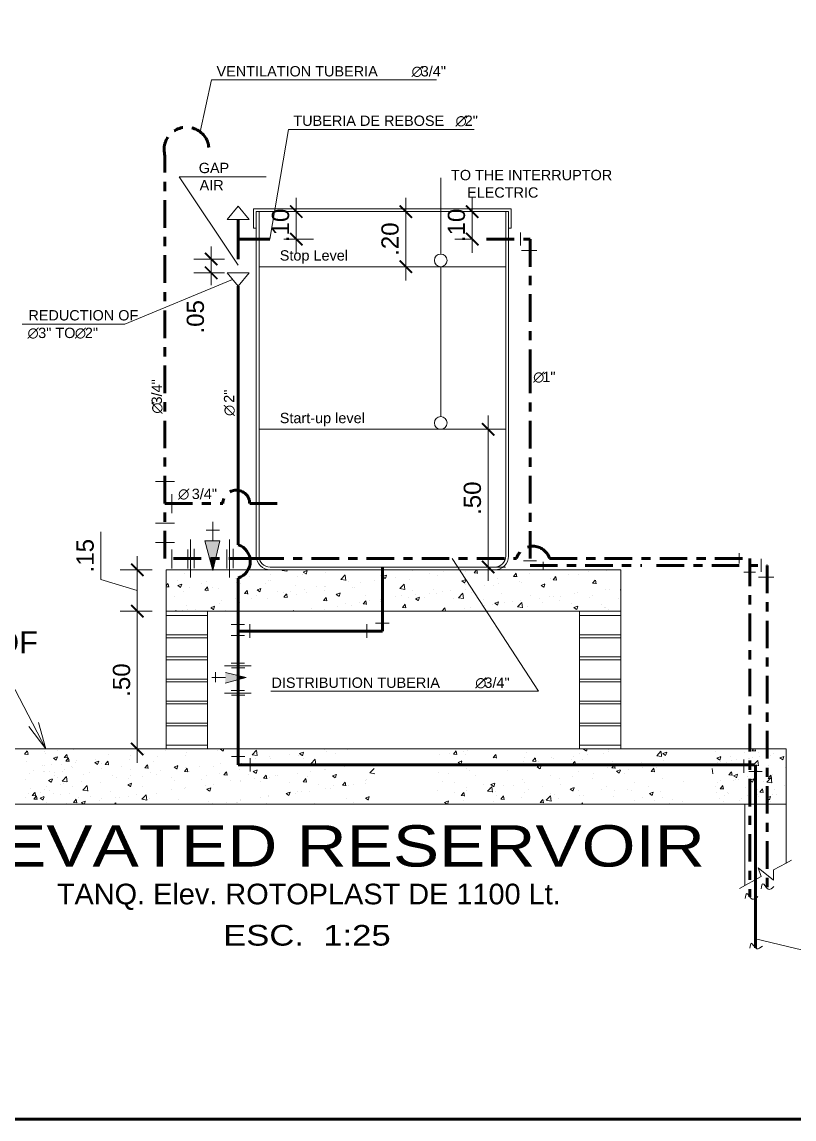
# Model space of a CAD drawing. Header units: millimetres. Extents: x 565 to 912, y 163 to 192.
# Drawn here: x 810.86 to 819.26, y 163.22 to 175.16 of the extents above; entities that cross this region are included whole.
import ezdxf

# ---------------------------------------------------------------- set-up
doc = ezdxf.new("R2010")
doc.units = ezdxf.units.MM
doc.header["$LTSCALE"] = 0.0125
doc.linetypes.add('ACAD_ISO04W100', pattern=[30.5, 24, -3, 0.5, -3])
for name, color, linetype, lineweight in [('CORTE', 5, 'ACAD_ISO04W100', 70), ('cotas_v', 130, 'Continuous', 20), ('DESAGUE', 172, 'Continuous', 70), ('MARKO', 186, 'Continuous', 80), ('proy', 254, 'Continuous', 0), ('TEXTO', 6, 'Continuous', 15)]:
    doc.layers.add(name, color=color, linetype=linetype, lineweight=lineweight)
doc.styles.add('ARIAL', font='arial.ttf')
doc.styles.add('NOMBRE-2', font='arial.ttf')

# ---------------------------------------------------------------- blocks, each defined once
blk = doc.blocks.new('_ARCHTICK')
at = {"color": 0, "linetype": 'ByBlock', "const_width": 0.15}
blk.add_lwpolyline([(-0.5, -0.5), (0.5, 0.5)], dxfattribs=at)

msp = doc.modelspace()

# ---------------------------------------------------------------- hatches: boundary and pattern name
at = {"layer": 'proy'}
h = msp.add_hatch(color=256, dxfattribs=at)
h.paths.add_polyline_path([(812.84713, 169.51384), (812.89933, 169.32111), (812.96543, 169.32111), (813.00998, 169.51162)])
h.paths.add_polyline_path([(812.89933, 169.32111), (812.91909, 169.24815), (812.94874, 169.24976), (812.96543, 169.32111)])
h = msp.add_hatch(color=256, dxfattribs=at)
h.paths.add_polyline_path([(812.96543, 169.32111), (812.89933, 169.32111), (812.91909, 169.24815), (812.94874, 169.24976)])
h.paths.add_polyline_path([(812.9348, 169.19014), (812.94874, 169.24976), (812.91909, 169.24815)])
h = msp.add_hatch(color=256, dxfattribs=at)
h.paths.add_polyline_path([(813.06996, 167.96409), (813.20487, 168.00062), (813.20487, 168.0469), (813.07152, 168.07809)])
h.paths.add_polyline_path([(813.20487, 168.00062), (813.25595, 168.01446), (813.25482, 168.03522), (813.20487, 168.0469)])
h = msp.add_hatch(color=256, dxfattribs=at)
h.paths.add_polyline_path([(813.20487, 168.0469), (813.20487, 168.00062), (813.25595, 168.01446), (813.25482, 168.03522)])
h.paths.add_polyline_path([(813.29655, 168.02545), (813.25482, 168.03522), (813.25595, 168.01446)])

# ---------------------------------------------------------------- linework, layer by layer
at = {"layer": 'CORTE'}
for p, q in [((812.41348, 169.92111), (812.41348, 173.70402)), ((815.91417, 172.79714), (816.38717, 172.79714)), ((816.38717, 172.79714), (816.38717, 171.41943)), ((816.38717, 171.41943), (816.38717, 169.24368)), ((812.41348, 169.32111), (812.41348, 169.92111)), ((812.41348, 169.92111), (813.04287, 169.92111)), ((813.33599, 169.92111), (813.67226, 169.92111)), ((813.40756, 169.32111), (812.41348, 169.32111)), ((813.40756, 169.32111), (816.23888, 169.32111)), ((816.38717, 169.24368), (817.60461, 169.24368)), ((816.59796, 169.32111), (818.77717, 169.32111)), ((817.76407, 169.24368), (818.96728, 169.24368)), ((818.77717, 169.32111), (818.77717, 165.63846)), ((818.96728, 169.24368), (818.96728, 165.72908))]:
    msp.add_line(p, q, dxfattribs=at)
for centre, radius, start, end in [((812.64811, 173.77138), 0.24411, 5.699136, 196.016134), ((813.18943, 169.91761), 0.1466, 1.36932, 178.63068), ((816.41842, 169.26638), 0.18769, 16.953972, 163.046028)]:
    msp.add_arc(centre, radius, start, end, dxfattribs=at)
at = {"layer": 'cotas_v', "color": 1, "lineweight": 0}
for p, q in [((813.8423, 172.64714), (813.8423, 173.24714)), ((815.03452, 173.24714), (815.03452, 172.34714)), ((815.75684, 172.64714), (815.75684, 173.24714)), ((813.70517, 173.09714), (814.0298, 173.09714)), ((814.88452, 173.09714), (814.84702, 173.09714)), ((815.76417, 173.09714), (815.56934, 173.09714)), ((812.91582, 172.58067), (812.91582, 172.71567)), ((813.70517, 172.79714), (814.0298, 172.79714)), ((815.76417, 172.79714), (815.56934, 172.79714)), ((813.05972, 172.58067), (812.72832, 172.58067)), ((812.91582, 172.58067), (812.91582, 172.43067)), ((814.88452, 172.49714), (814.84702, 172.49714)), ((813.05972, 172.43067), (812.72832, 172.43067)), ((812.91582, 172.43067), (812.91582, 172.29567)), ((815.93059, 170.87714), (815.93059, 169.07714)), ((815.77102, 170.72714), (816.11809, 170.72714)), ((811.71607, 169.09086), (811.71607, 169.6124)), ((812.11181, 169.34714), (812.11181, 168.59714)), ((812.27494, 169.19714), (811.92431, 169.19714)), ((815.77102, 169.22714), (816.11809, 169.22714)), ((812.11181, 168.97214), (811.71607, 169.09086)), ((812.11181, 168.89714), (812.11181, 167.09714)), ((812.27494, 168.74714), (811.92431, 168.74714)), ((812.27494, 168.74714), (811.92431, 168.74714)), ((811.96181, 167.24714), (811.92431, 167.24714))]:
    msp.add_line(p, q, dxfattribs=at)
at = {"layer": 'cotas_v'}
for p, q in [((813.20972, 173.15696), (813.0898, 173.01014)), ((813.20972, 173.15696), (813.32963, 173.01014)), ((813.0898, 173.01014), (813.32963, 173.01014)), ((813.32963, 172.43067), (813.0898, 172.43067)), ((813.20972, 172.28385), (813.0898, 172.43067)), ((813.20972, 172.28385), (813.32963, 172.43067))]:
    msp.add_line(p, q, dxfattribs=at)
at = {"layer": 'DESAGUE'}
for p, q in [((813.20972, 172.58067), (813.20972, 173.01014)), ((813.55517, 172.79714), (813.20972, 172.79714)), ((813.20972, 172.28385), (813.20972, 169.47067)), ((814.78005, 169.22714), (814.78005, 168.53148)), ((813.20972, 169.10769), (813.20972, 167.24714)), ((814.78005, 168.53148), (813.20972, 168.53148)), ((813.20972, 167.24714), (813.20972, 167.07316)), ((813.20972, 167.07316), (818.82635, 167.07316)), ((818.84174, 167.07316), (818.84174, 165.08141))]:
    msp.add_line(p, q, dxfattribs=at)
msp.add_arc((813.15044, 169.28918), 0.19093, 288.088646, 71.911354, dxfattribs=at)
at = {"layer": 'MARKO'}
msp.add_lwpolyline([(776.97475, 191.71852), (776.97475, 163.21852), (840.56801, 163.21852), (840.56801, 191.71852)], close=True, dxfattribs=at)
at = {"layer": 'proy'}
for p, q in [((812.79761, 173.96436), (812.92122, 174.53103)), ((812.92122, 174.53103), (815.36879, 174.53103)), ((813.75755, 173.99257), (813.55517, 172.79714)), ((813.75755, 173.99257), (815.7775, 173.99257)), ((812.56865, 173.47629), (813.20972, 172.51341)), ((812.73371, 173.47629), (812.56865, 173.47629)), ((812.73371, 173.47629), (813.51589, 173.47629)), ((815.41513, 172.6355), (815.41513, 173.46386)), ((813.37756, 173.12714), (816.15255, 173.12714)), ((813.37756, 173.09714), (813.37756, 173.12714)), ((813.37756, 172.91797), (813.37756, 173.09714)), ((813.40756, 173.09714), (813.40756, 169.34714)), ((816.15255, 173.09714), (813.40756, 173.09714)), ((813.43756, 173.09714), (813.43756, 169.34714)), ((816.12255, 169.34714), (816.12255, 173.09714)), ((816.15255, 173.12714), (816.18255, 173.12714)), ((816.15255, 169.34714), (816.15255, 173.09714)), ((816.18255, 173.12714), (816.18255, 172.91797)), ((813.40756, 172.91797), (813.37756, 172.91797)), ((816.18255, 172.91797), (816.15255, 172.91797)), ((816.18255, 172.91797), (816.18255, 172.91797)), ((816.18255, 172.91797), (816.18255, 172.91797)), ((816.28356, 172.87001), (816.28356, 172.7283)), ((816.29369, 172.67262), (816.46091, 172.67262)), ((813.43756, 172.49714), (816.12255, 172.49714)), ((815.41513, 170.8655), (815.41513, 172.49714)), ((813.14976, 172.35726), (811.97593, 171.87249)), ((810.86053, 171.87249), (811.97593, 171.87249)), ((813.43756, 170.72714), (816.12255, 170.72714)), ((812.9348, 169.51265), (812.9348, 169.72158)), ((812.84713, 169.51384), (812.9348, 169.19014)), ((813.00998, 169.51162), (812.84713, 169.51384)), ((812.9348, 169.19014), (813.00998, 169.51162)), ((818.66293, 169.37761), (818.66293, 169.26774)), ((816.47982, 167.87504), (815.53717, 169.32111)), ((816.45803, 169.29376), (816.31632, 169.29376)), ((816.52798, 169.28625), (816.52798, 169.19714)), ((818.90202, 169.31656), (818.90202, 169.17485)), ((812.42494, 169.19714), (817.37494, 169.19714)), ((812.42494, 167.24714), (812.42494, 169.19714)), ((812.62356, 169.15692), (812.62356, 169.15692)), ((813.33476, 169.11942), (813.33476, 169.11942)), ((813.55756, 169.22714), (816.00255, 169.22714)), ((813.55756, 169.19714), (816.00255, 169.19714)), ((813.562, 169.14934), (813.562, 169.14934)), ((813.68797, 169.1919), (813.69299, 169.19714)), ((813.68797, 169.1919), (813.74133, 169.18362)), ((813.74195, 169.18186), (813.74018, 169.19714)), ((813.85065, 169.12781), (813.85065, 169.12781)), ((813.91367, 169.14261), (813.91367, 169.14261)), ((813.91906, 169.17225), (813.96107, 169.18837)), ((813.91906, 169.17225), (813.94891, 169.15212)), ((813.94954, 169.1501), (813.9617, 169.18636)), ((814.15871, 169.17006), (814.15871, 169.17006)), ((814.32831, 169.09259), (814.37504, 169.14129)), ((814.3823, 169.08254), (814.37567, 169.13953)), ((814.75727, 169.131), (814.75727, 169.131)), ((814.78134, 169.12419), (814.82335, 169.14032)), ((814.78134, 169.12419), (814.81118, 169.10406)), ((814.81182, 169.10205), (814.82398, 169.13831)), ((815.10718, 169.19106), (815.10718, 169.19106)), ((815.29583, 169.16174), (815.29583, 169.16174)), ((815.37724, 169.13437), (815.37724, 169.13437)), ((815.38298, 169.1966), (815.38288, 169.19714)), ((815.44603, 169.18151), (815.44603, 169.18151)), ((815.68887, 169.17936), (815.68887, 169.17936)), ((815.77684, 169.16411), (815.80455, 169.19714)), ((815.77684, 169.16411), (815.8127, 169.16097)), ((815.81334, 169.15895), (815.8064, 169.19656)), ((816.2072, 169.12646), (816.23612, 169.16093)), ((816.2072, 169.12646), (816.24306, 169.12332)), ((816.24369, 169.1213), (816.23675, 169.15891)), ((816.38606, 169.16128), (816.38606, 169.16128)), ((816.63755, 169.08881), (816.66648, 169.12328)), ((816.65074, 169.12425), (816.65074, 169.12425)), ((816.67405, 169.08365), (816.66711, 169.12126)), ((816.80094, 169.14402), (816.80094, 169.14402)), ((816.9124, 169.14751), (816.9124, 169.14751)), ((817.02818, 169.17394), (817.02818, 169.17394)), ((817.21546, 169.18592), (817.21546, 169.18592)), ((817.37494, 167.24714), (817.37494, 169.19714)), ((818.71446, 169.17136), (818.83987, 169.17136)), ((818.8738, 169.11917), (819.04101, 169.11917)), ((812.42494, 169.02318), (812.44617, 169.04848)), ((812.42494, 169.01333), (812.4531, 169.01087)), ((812.42818, 169.00007), (812.42818, 169.00007)), ((812.45374, 169.00885), (812.4468, 169.04646)), ((812.54951, 169.08508), (812.54951, 169.08508)), ((812.55265, 169.02678), (812.59466, 169.04291)), ((812.55265, 169.02678), (812.5825, 169.00665)), ((812.57838, 169.01985), (812.57838, 169.01985)), ((812.58313, 169.00464), (812.59529, 169.04089)), ((812.67602, 169.00449), (812.67602, 169.00449)), ((812.80562, 169.04976), (812.80562, 169.04976)), ((812.8476, 168.97635), (812.87652, 169.01083)), ((812.86981, 169.07155), (812.86981, 169.07155)), ((812.88409, 168.9712), (812.87716, 169.0088)), ((812.92789, 169.00217), (812.92789, 169.00217)), ((813.18455, 169.09965), (813.18455, 169.09965)), ((813.1901, 169.05802), (813.1901, 169.05802)), ((813.21385, 169.02249), (813.21385, 169.02249)), ((813.23596, 169.04441), (813.23596, 169.04441)), ((813.51039, 169.04449), (813.51039, 169.04449)), ((813.53902, 169.08282), (813.53902, 169.08282)), ((813.56376, 169.08255), (813.56376, 169.08255)), ((813.83069, 169.03095), (813.83069, 169.03095)), ((814.05744, 169.01087), (814.05744, 169.01087)), ((814.15098, 169.01742), (814.15098, 169.01742)), ((814.16053, 169.01227), (814.16053, 169.01227)), ((814.32831, 169.09259), (814.38167, 169.08431)), ((814.40735, 169.07094), (814.40735, 169.07094)), ((814.45448, 169.00873), (814.45448, 169.00873)), ((814.47127, 169.00389), (814.47127, 169.00389)), ((814.53946, 169.06216), (814.53946, 169.06216)), ((814.68966, 169.08193), (814.68966, 169.08193)), ((814.76611, 169.05372), (814.76611, 169.05372)), ((814.9169, 169.11185), (814.9169, 169.11185)), ((814.96865, 168.99328), (815.01539, 169.04198)), ((815.02264, 168.98323), (815.01601, 169.04021)), ((815.07418, 169.09596), (815.07418, 169.09596)), ((815.64362, 169.07614), (815.66915, 169.08594)), ((815.64362, 169.07614), (815.67346, 169.05601)), ((815.66915, 169.08594), (815.68563, 169.09227)), ((815.67409, 169.054), (815.67895, 169.06848)), ((815.67895, 169.06848), (815.68626, 169.09025)), ((815.68623, 169.04115), (815.68623, 169.04115)), ((815.89436, 169.02467), (815.89436, 169.02467)), ((815.98964, 169.02187), (815.98964, 169.02187)), ((816.03615, 169.10122), (816.03615, 169.10122)), ((816.04457, 169.04444), (816.04457, 169.04444)), ((816.2718, 169.07436), (816.2718, 169.07436)), ((816.2927, 169.06028), (816.2927, 169.06028)), ((816.50589, 169.02809), (816.5479, 169.04422)), ((816.50589, 169.02809), (816.53574, 169.00796)), ((816.53637, 169.00594), (816.54854, 169.0422)), ((816.60433, 169.10527), (816.60433, 169.10527)), ((816.63755, 169.08881), (816.67342, 169.08567)), ((817.06791, 169.05116), (817.09683, 169.08563)), ((817.06791, 169.05116), (817.10377, 169.04802)), ((817.1044, 169.04599), (817.09747, 169.0836)), ((812.51403, 168.90236), (812.51403, 168.90236)), ((812.61626, 168.95718), (812.61626, 168.95718)), ((812.8476, 168.97636), (812.88346, 168.97322)), ((812.86394, 168.96243), (812.86394, 168.96243)), ((812.99631, 168.99096), (812.99631, 168.99096)), ((813.17691, 168.88278), (813.17691, 168.88278)), ((813.27795, 168.9387), (813.30688, 168.97318)), ((813.27795, 168.9387), (813.31382, 168.93557)), ((813.31445, 168.93354), (813.30751, 168.97115)), ((813.31661, 168.97742), (813.31661, 168.97742)), ((813.35762, 168.89075), (813.35762, 168.89075)), ((813.40415, 168.91269), (813.40415, 168.91269)), ((813.41493, 168.97873), (813.45694, 168.99485)), ((813.41493, 168.97873), (813.44477, 168.9586)), ((813.4454, 168.95658), (813.45757, 168.99284)), ((813.53172, 168.88309), (813.53172, 168.88309)), ((813.6369, 168.96389), (813.6369, 168.96389)), ((813.70753, 168.95081), (813.70753, 168.95081)), ((813.70831, 168.90105), (813.73723, 168.93552)), ((813.70831, 168.90105), (813.74417, 168.89792)), ((813.74481, 168.89589), (813.73787, 168.9335)), ((813.78308, 168.96258), (813.78308, 168.96258)), ((813.84336, 168.92807), (813.84336, 168.92807)), ((813.93329, 168.98236), (813.93329, 168.98236)), ((813.95719, 168.95036), (813.95719, 168.95036)), ((814.13867, 168.8634), (814.16759, 168.89787)), ((814.15142, 168.97032), (814.15142, 168.97032)), ((814.17516, 168.85824), (814.16822, 168.89585)), ((814.2772, 168.93068), (814.31922, 168.9468)), ((814.27721, 168.93068), (814.30705, 168.91054)), ((814.27749, 168.93682), (814.27749, 168.93682)), ((814.30768, 168.90853), (814.31985, 168.94479)), ((814.59778, 168.92329), (814.59778, 168.92329)), ((814.79157, 168.99035), (814.79157, 168.99035)), ((814.91807, 168.90976), (814.91807, 168.90976)), ((814.96865, 168.99328), (815.02202, 168.985)), ((814.98641, 168.92103), (814.98641, 168.92103)), ((815.06688, 168.89623), (815.06688, 168.89623)), ((815.11186, 168.97682), (815.11186, 168.97682)), ((815.13799, 168.92509), (815.13799, 168.92509)), ((815.13948, 168.88262), (815.18149, 168.89875)), ((815.13948, 168.88262), (815.16933, 168.86249)), ((815.16996, 168.86048), (815.18213, 168.89673)), ((815.23837, 168.89623), (815.23837, 168.89623)), ((815.28819, 168.94487), (815.28819, 168.94487)), ((815.33632, 168.98109), (815.33632, 168.98109)), ((815.36994, 168.93464), (815.36994, 168.93464)), ((815.43215, 168.96329), (815.43215, 168.96329)), ((815.51543, 168.97478), (815.51543, 168.97478)), ((815.55866, 168.88269), (815.55866, 168.88269)), ((815.609, 168.89397), (815.65573, 168.94267)), ((815.609, 168.89397), (815.66236, 168.88569)), ((815.66299, 168.88392), (815.65636, 168.9409)), ((815.68158, 168.97962), (815.68158, 168.97962)), ((815.75245, 168.94975), (815.75245, 168.94975)), ((816.07274, 168.93622), (816.07274, 168.93622)), ((816.39303, 168.92269), (816.39303, 168.92269)), ((816.49289, 168.8876), (816.49289, 168.8876)), ((816.59704, 168.90553), (816.59704, 168.90553)), ((816.6431, 168.90738), (816.6431, 168.90738)), ((816.71333, 168.90916), (816.71333, 168.90916)), ((816.87034, 168.93729), (816.87034, 168.93729)), ((816.9051, 168.94778), (816.9051, 168.94778)), ((817.03362, 168.89562), (817.03362, 168.89562)), ((817.06111, 168.92341), (817.06111, 168.92341)), ((817.20816, 168.98619), (817.20816, 168.98619)), ((817.24927, 168.98718), (817.24927, 168.98718)), ((817.35391, 168.88209), (817.35391, 168.88209)), ((817.36817, 168.98004), (817.37494, 168.98264)), ((817.36817, 168.98004), (817.37494, 168.97547)), ((812.43014, 168.7801), (812.43014, 168.7801)), ((812.64778, 168.81312), (812.64778, 168.81312)), ((812.65779, 168.77062), (812.65779, 168.77062)), ((812.75043, 168.76657), (812.75043, 168.76657)), ((812.91079, 168.78521), (812.9528, 168.80134)), ((812.91079, 168.78521), (812.94064, 168.76508)), ((812.9206, 168.80243), (812.9206, 168.80243)), ((812.94127, 168.76307), (812.95344, 168.79932)), ((813.00771, 168.83069), (813.00771, 168.83069)), ((813.02671, 168.863), (813.02671, 168.863)), ((813.22866, 168.84468), (813.22866, 168.84468)), ((814.00269, 168.77563), (814.00269, 168.77563)), ((814.13867, 168.8634), (814.17453, 168.86026)), ((814.14412, 168.77058), (814.14412, 168.77058)), ((814.28659, 168.8009), (814.28659, 168.8009)), ((814.38162, 168.82551), (814.38162, 168.82551)), ((814.44719, 168.80899), (814.44719, 168.80899)), ((814.53182, 168.84529), (814.53182, 168.84529)), ((814.56902, 168.82575), (814.59795, 168.86022)), ((814.56902, 168.82575), (814.60489, 168.82261)), ((814.60552, 168.82059), (814.59858, 168.8582)), ((814.6365, 168.86096), (814.6365, 168.86096)), ((814.75882, 168.85398), (814.75882, 168.85398)), ((814.75906, 168.8752), (814.75906, 168.8752)), ((814.99938, 168.7881), (815.0283, 168.82257)), ((814.99938, 168.7881), (815.03524, 168.78496)), ((815.03587, 168.78294), (815.02894, 168.82055)), ((815.42973, 168.75045), (815.45866, 168.78492)), ((815.46589, 168.74714), (815.45929, 168.78289)), ((815.67428, 168.77989), (815.67428, 168.77989)), ((815.73652, 168.78802), (815.73652, 168.78802)), ((815.87896, 168.86916), (815.87896, 168.86916)), ((815.88672, 168.8078), (815.88672, 168.8078)), ((815.98234, 168.82213), (815.98234, 168.82213)), ((816.00176, 168.83457), (816.04377, 168.8507)), ((816.00176, 168.83457), (816.03161, 168.81444)), ((816.03224, 168.81242), (816.0444, 168.84868)), ((816.11396, 168.83771), (816.11396, 168.83771)), ((816.19925, 168.85563), (816.19925, 168.85563)), ((816.24934, 168.79465), (816.29608, 168.84336)), ((816.24934, 168.79465), (816.30271, 168.78638)), ((816.28541, 168.86054), (816.28541, 168.86054)), ((816.30333, 168.78461), (816.2967, 168.84159)), ((816.36129, 168.80328), (816.36129, 168.80328)), ((816.51954, 168.84209), (816.51954, 168.84209)), ((816.7112, 168.86334), (816.7112, 168.86334)), ((816.83984, 168.82856), (816.83984, 168.82856)), ((816.86404, 168.78652), (816.90605, 168.80264)), ((816.86404, 168.78652), (816.89388, 168.76639)), ((816.89451, 168.76437), (816.90668, 168.80063)), ((817.16013, 168.81503), (817.16013, 168.81503)), ((817.20087, 168.78645), (817.20087, 168.78645)), ((817.20488, 168.79167), (817.20488, 168.79167)), ((817.24163, 168.77031), (817.24163, 168.77031)), ((812.42494, 168.74714), (817.37494, 168.74714)), ((812.42494, 168.69856), (812.87494, 168.69856)), ((812.52558, 168.74714), (812.53356, 168.75545)), ((812.53494, 168.74714), (812.53418, 168.75368)), ((812.60897, 168.75744), (812.60897, 168.75744)), ((812.87494, 167.24714), (812.87494, 168.74714)), ((813.07073, 168.75303), (813.07073, 168.75303)), ((813.79907, 168.74714), (813.81508, 168.75328)), ((813.81433, 168.74714), (813.81571, 168.75127)), ((815.42973, 168.75045), (815.4656, 168.74731)), ((815.8889, 168.74714), (815.88902, 168.74727)), ((816.89781, 168.74804), (816.89781, 168.74804)), ((816.92494, 167.24714), (816.92494, 168.74714)), ((816.92494, 167.24714), (816.92494, 168.74714)), ((817.37494, 168.69856), (816.92494, 168.69856)), ((817.09143, 168.75053), (817.09143, 168.75053)), ((812.42494, 168.48856), (812.87494, 168.48856)), ((812.42494, 168.48856), (812.87494, 168.48856)), ((812.42494, 168.45856), (812.87494, 168.45856)), ((812.42494, 168.45856), (812.87494, 168.45856)), ((817.37494, 168.48856), (816.92494, 168.48856)), ((817.37494, 168.48856), (816.92494, 168.48856)), ((817.37494, 168.45856), (816.92494, 168.45856)), ((817.37494, 168.45856), (816.92494, 168.45856)), ((810.63924, 168.17031), (811.11767, 167.24714)), ((812.42494, 168.24856), (812.87494, 168.24856)), ((812.42494, 168.24856), (812.87494, 168.24856)), ((812.42494, 168.21856), (812.87494, 168.21856)), ((812.42494, 168.21856), (812.87494, 168.21856)), ((817.37494, 168.24856), (816.92494, 168.24856)), ((817.37494, 168.24856), (816.92494, 168.24856)), ((817.37494, 168.21856), (816.92494, 168.21856)), ((817.37494, 168.21856), (816.92494, 168.21856)), ((812.96347, 168.08465), (812.96347, 167.97425)), ((813.29655, 168.02545), (813.07152, 168.07809)), ((812.42494, 168.00856), (812.87494, 168.00856)), ((812.42494, 168.00856), (812.87494, 168.00856)), ((812.42494, 167.97856), (812.87494, 167.97856)), ((812.42494, 167.97856), (812.87494, 167.97856)), ((813.0708, 168.02545), (812.92455, 168.02545)), ((813.06996, 167.96409), (813.29655, 168.02545)), ((817.37494, 168.00856), (816.92494, 168.00856)), ((817.37494, 168.00856), (816.92494, 168.00856)), ((817.37494, 167.97856), (816.92494, 167.97856)), ((817.37494, 167.97856), (816.92494, 167.97856)), ((813.56662, 167.87504), (816.47982, 167.87504)), ((812.42494, 167.76856), (812.87494, 167.76856)), ((812.42494, 167.76856), (812.87494, 167.76856)), ((812.42494, 167.73856), (812.87494, 167.73856)), ((812.42494, 167.73856), (812.87494, 167.73856)), ((817.37494, 167.76856), (816.92494, 167.76856)), ((817.37494, 167.76856), (816.92494, 167.76856)), ((817.37494, 167.73856), (816.92494, 167.73856)), ((817.37494, 167.73856), (816.92494, 167.73856)), ((811.11767, 167.24714), (810.93217, 167.49109)), ((811.11767, 167.24714), (811.03646, 167.53607)), ((812.42494, 167.52856), (812.87494, 167.52856)), ((812.42494, 167.52856), (812.87494, 167.52856)), ((812.42494, 167.49856), (812.87494, 167.49856)), ((812.42494, 167.49856), (812.87494, 167.49856)), ((817.37494, 167.52856), (816.92494, 167.52856)), ((817.37494, 167.52856), (816.92494, 167.52856)), ((817.37494, 167.49856), (816.92494, 167.49856)), ((817.37494, 167.49856), (816.92494, 167.49856)), ((810.88606, 167.19154), (810.91499, 167.22601)), ((810.92255, 167.18638), (810.91562, 167.22399)), ((811.09874, 167.21532), (811.09874, 167.21532)), ((811.24894, 167.23509), (811.24894, 167.23509)), ((811.41626, 167.24156), (811.41626, 167.24156)), ((811.56179, 167.24714), (818.76179, 167.24714)), ((812.14642, 167.24455), (812.14642, 167.24455)), ((812.41793, 167.22752), (812.41793, 167.22752)), ((812.42494, 167.28856), (812.87494, 167.28856)), ((812.64335, 167.21245), (812.64335, 167.21245)), ((812.99001, 167.23294), (812.99001, 167.23294)), ((813.01581, 167.24452), (813.02262, 167.24714)), ((813.01581, 167.24452), (813.04566, 167.22439)), ((813.04628, 167.22238), (813.05459, 167.24714)), ((813.36185, 167.18513), (813.40858, 167.23384)), ((813.41583, 167.17509), (813.4092, 167.23207)), ((813.87809, 167.19647), (813.9201, 167.21259)), ((813.90856, 167.17432), (813.92072, 167.21058)), ((814.15177, 167.23992), (814.15177, 167.23992)), ((814.16994, 167.21901), (814.16994, 167.21901)), ((814.4, 167.23811), (814.4, 167.23811)), ((815.55393, 167.19104), (815.58285, 167.22551)), ((815.59042, 167.18588), (815.58348, 167.22349)), ((815.65688, 167.2222), (815.65688, 167.2222)), ((815.7051, 167.23215), (815.7051, 167.23215)), ((816.34359, 167.20553), (816.34359, 167.20553)), ((817.37494, 167.28856), (816.92494, 167.28856)), ((816.96905, 167.24583), (816.97246, 167.24714)), ((816.96905, 167.24583), (816.9989, 167.2257)), ((816.99953, 167.22368), (817.0074, 167.24714)), ((817.23526, 167.24146), (817.23526, 167.24146)), ((817.23902, 167.21463), (817.23902, 167.21463)), ((817.76471, 167.17373), (817.81144, 167.22244)), ((817.81869, 167.16369), (817.81206, 167.22067)), ((817.83133, 167.19778), (817.87334, 167.2139)), ((817.8618, 167.17563), (817.87397, 167.21189)), ((818.40025, 167.22458), (818.40025, 167.22458)), ((818.72054, 167.21105), (818.72054, 167.21105)), ((818.80353, 167.22869), (818.81901, 167.24714)), ((818.80353, 167.22869), (818.83939, 167.22556)), ((818.84002, 167.22353), (818.83567, 167.24714)), ((818.87194, 167.20961), (818.87194, 167.20961)), ((819.17494, 167.24714), (819.17494, 166.64714)), ((810.88606, 167.19154), (810.92193, 167.1884)), ((810.90666, 167.11591), (810.90666, 167.11591)), ((811.1132, 167.20315), (811.1132, 167.20315)), ((811.20028, 167.14711), (811.24229, 167.16323)), ((811.20028, 167.14711), (811.23012, 167.12698)), ((811.21829, 167.1609), (811.21829, 167.1609)), ((811.23075, 167.12497), (811.24291, 167.16122)), ((811.31642, 167.15389), (811.34534, 167.18836)), ((811.31642, 167.15389), (811.35228, 167.15075)), ((811.33362, 167.11624), (811.36254, 167.15071)), ((811.33362, 167.11624), (811.36948, 167.1131)), ((811.35291, 167.14873), (811.34597, 167.18634)), ((811.37011, 167.11108), (811.36317, 167.14869)), ((811.43432, 167.09802), (811.43432, 167.09802)), ((811.4466, 167.12443), (811.4466, 167.12443)), ((811.6494, 167.09905), (811.69141, 167.11518)), ((811.6494, 167.09905), (811.67924, 167.07892)), ((811.66156, 167.12794), (811.66156, 167.12794)), ((811.67987, 167.07691), (811.69204, 167.11317)), ((811.7206, 167.08681), (811.7206, 167.08681)), ((811.76398, 167.07859), (811.7929, 167.11306)), ((811.80047, 167.07343), (811.79353, 167.11104)), ((811.79651, 167.18449), (811.79651, 167.18449)), ((812.02866, 167.12905), (812.02866, 167.12905)), ((812.04049, 167.17783), (812.04049, 167.17783)), ((812.19069, 167.1976), (812.19069, 167.1976)), ((812.29019, 167.11281), (812.29019, 167.11281)), ((812.33172, 167.16746), (812.33172, 167.16746)), ((812.6401, 167.17287), (812.6401, 167.17287)), ((813.01646, 167.09045), (813.01646, 167.09045)), ((813.24718, 167.09337), (813.24718, 167.09337)), ((813.36185, 167.18513), (813.41521, 167.17686)), ((813.39539, 167.14034), (813.39539, 167.14034)), ((813.5456, 167.16011), (813.5456, 167.16011)), ((813.55882, 167.13836), (813.55882, 167.13836)), ((813.77284, 167.19003), (813.77284, 167.19003)), ((813.86688, 167.1806), (813.86688, 167.1806)), ((813.87809, 167.19647), (813.90793, 167.17634)), ((813.91898, 167.14309), (813.91898, 167.14309)), ((814.00219, 167.08582), (814.04892, 167.13453)), ((814.00219, 167.08582), (814.05555, 167.07754)), ((814.05617, 167.07578), (814.04954, 167.13276)), ((814.2689, 167.20315), (814.2689, 167.20315)), ((815.39704, 167.18991), (815.39704, 167.18991)), ((815.50667, 167.20243), (815.50667, 167.20243)), ((815.55393, 167.19104), (815.58979, 167.1879)), ((815.60264, 167.10036), (815.64465, 167.11649)), ((815.60264, 167.10036), (815.63249, 167.08023)), ((815.63311, 167.07822), (815.64528, 167.11447)), ((815.68117, 167.18398), (815.68117, 167.18398)), ((815.98429, 167.15339), (816.01321, 167.18786)), ((815.98429, 167.15339), (816.02015, 167.15025)), ((815.99368, 167.14547), (815.99368, 167.14547)), ((816.00147, 167.17045), (816.00147, 167.17045)), ((816.02078, 167.14823), (816.01384, 167.18584)), ((816.3125, 167.11581), (816.3125, 167.11581)), ((816.32176, 167.15692), (816.32176, 167.15692)), ((816.41464, 167.11574), (816.44357, 167.15021)), ((816.41464, 167.11574), (816.4505, 167.1126)), ((816.45113, 167.11058), (816.44419, 167.14819)), ((816.48265, 167.11505), (816.48265, 167.11505)), ((816.62056, 167.15806), (816.62056, 167.15806)), ((816.64206, 167.14338), (816.64206, 167.14338)), ((816.83727, 167.13386), (816.83727, 167.13386)), ((816.845, 167.07809), (816.87392, 167.11256)), ((816.86158, 167.16493), (816.86158, 167.16493)), ((816.88149, 167.07292), (816.87455, 167.11053)), ((816.92362, 167.19647), (816.92362, 167.19647)), ((816.96235, 167.12985), (816.96235, 167.12985)), ((817.01178, 167.18471), (817.01178, 167.18471)), ((817.18719, 167.19392), (817.18719, 167.19392)), ((817.28264, 167.11632), (817.28264, 167.11632)), ((817.60294, 167.10279), (817.60294, 167.10279)), ((817.76471, 167.17374), (817.81807, 167.16546)), ((817.83133, 167.19778), (817.86118, 167.17765)), ((817.83909, 167.12238), (817.83909, 167.12238)), ((817.92323, 167.08925), (817.92323, 167.08925)), ((818.42032, 167.14842), (818.46233, 167.16454)), ((818.42032, 167.14842), (818.45017, 167.12828)), ((818.43026, 167.10285), (818.43026, 167.10285)), ((818.45079, 167.12627), (818.46296, 167.16253)), ((818.4623, 167.10651), (818.4623, 167.10651)), ((818.52931, 167.10407), (818.52931, 167.10407)), ((818.56387, 167.16736), (818.56387, 167.16736)), ((818.58046, 167.12262), (818.58046, 167.12262)), ((818.62964, 167.12744), (818.62964, 167.12744)), ((818.76536, 167.14492), (818.76536, 167.14492)), ((818.77984, 167.14722), (818.77984, 167.14722)), ((818.8077, 167.15254), (818.8077, 167.15254)), ((818.81821, 167.07442), (818.86494, 167.12313)), ((818.87219, 167.06438), (818.86556, 167.12136)), ((818.87922, 167.16413), (818.87922, 167.16413)), ((819.00708, 167.17714), (819.00708, 167.17714)), ((819.04084, 167.19752), (819.04084, 167.19752)), ((819.10676, 167.14972), (819.14878, 167.16585)), ((819.10677, 167.14972), (819.13661, 167.12959)), ((819.13724, 167.12758), (819.1494, 167.16383)), ((810.9409, 166.97867), (810.9409, 166.97867)), ((810.9793, 167.01332), (810.9793, 167.01332)), ((811.08023, 167.06685), (811.08023, 167.06685)), ((811.0911, 166.99844), (811.0911, 166.99844)), ((811.09669, 167.06436), (811.09669, 167.06436)), ((811.1059, 167.00341), (811.1059, 167.00341)), ((811.15993, 167.0043), (811.15993, 167.0043)), ((811.17309, 167.08038), (811.17309, 167.08038)), ((811.20673, 166.98625), (811.20673, 166.98625)), ((811.28412, 167.07825), (811.28412, 167.07825)), ((811.2996, 166.99978), (811.2996, 166.99978)), ((811.31834, 167.02836), (811.31834, 167.02836)), ((811.40052, 167.05331), (811.40052, 167.05331)), ((811.40896, 167.04182), (811.40896, 167.04182)), ((811.52703, 166.97272), (811.52703, 166.97272)), ((811.59037, 166.99269), (811.59037, 166.99269)), ((811.72081, 167.03978), (811.72081, 167.03978)), ((811.76398, 167.07859), (811.79984, 167.07545)), ((811.94028, 167.05275), (811.94028, 167.05275)), ((812.04111, 167.02625), (812.04111, 167.02625)), ((812.19433, 167.04094), (812.22326, 167.07541)), ((812.19433, 167.04094), (812.23019, 167.0378)), ((812.23082, 167.03578), (812.22388, 167.07339)), ((812.26009, 166.99087), (812.26009, 166.99087)), ((812.32443, 166.96773), (812.32443, 166.96773)), ((812.3614, 167.01271), (812.3614, 167.01271)), ((812.51168, 167.051), (812.55369, 167.06713)), ((812.51168, 167.051), (812.54152, 167.03087)), ((812.54215, 167.02886), (812.55431, 167.06512)), ((812.62469, 167.00329), (812.65361, 167.03776)), ((812.62469, 167.00329), (812.66055, 167.00015)), ((812.63606, 167.01271), (812.63606, 167.01271)), ((812.63902, 167.04076), (812.63902, 167.04076)), ((812.66118, 166.99813), (812.65424, 167.03573)), ((812.68169, 166.99918), (812.68169, 166.99918)), ((812.78923, 167.06053), (812.78923, 167.06053)), ((812.94412, 167.05496), (812.94412, 167.05496)), ((813.00199, 166.98565), (813.00199, 166.98565)), ((813.05504, 166.96563), (813.08397, 167.00011)), ((813.09153, 166.96047), (813.0846, 166.99808)), ((813.21916, 167.02296), (813.21916, 167.02296)), ((813.32228, 166.97212), (813.32228, 166.97212)), ((813.37395, 167.00295), (813.41597, 167.01908)), ((813.37395, 167.00295), (813.4038, 166.98282)), ((813.40443, 166.98081), (813.41659, 167.01706)), ((813.56907, 167.08303), (813.56907, 167.08303)), ((813.85958, 166.98087), (813.85958, 166.98087)), ((813.99393, 167.00327), (813.99393, 167.00327)), ((814.14413, 167.02304), (814.14413, 167.02304)), ((814.16265, 167.01928), (814.16265, 167.01928)), ((814.23623, 166.9549), (814.27824, 166.97102)), ((814.2667, 166.93275), (814.27887, 166.96901)), ((814.37137, 167.05296), (814.37137, 167.05296)), ((814.47428, 167.06426), (814.47428, 167.06426)), ((814.64253, 166.98651), (814.68927, 167.03521)), ((814.64253, 166.98651), (814.6959, 166.97823)), ((815.38974, 166.99017), (815.38974, 166.99017)), ((815.49904, 166.98555), (815.49904, 166.98555)), ((815.64377, 167.08541), (815.64377, 167.08541)), ((815.6978, 167.03242), (815.6978, 167.03242)), ((815.72627, 167.01547), (815.72627, 167.01547)), ((816.00087, 167.07083), (816.00087, 167.07083)), ((816.1052, 167.06536), (816.1052, 167.06536)), ((816.13745, 167.01373), (816.13745, 167.01373)), ((816.25541, 167.08513), (816.25541, 167.08513)), ((816.46492, 167.05231), (816.50693, 167.06844)), ((816.46492, 167.05231), (816.49477, 167.03218)), ((816.48736, 167.07379), (816.48736, 167.07379)), ((816.49539, 167.03016), (816.50756, 167.06642)), ((816.845, 167.07809), (816.88086, 167.07495)), ((816.91633, 166.99673), (816.91633, 166.99673)), ((817.08118, 166.97798), (817.08118, 166.97798)), ((817.22796, 167.04172), (817.22796, 167.04172)), ((817.27535, 167.04044), (817.30428, 167.07491)), ((817.27535, 167.04044), (817.31122, 167.0373)), ((817.31184, 167.03527), (817.30491, 167.07288)), ((817.3272, 167.00426), (817.36921, 167.02038)), ((817.3272, 167.00426), (817.35704, 166.98413)), ((817.35767, 166.98211), (817.36984, 167.01837)), ((817.41633, 166.98395), (817.41633, 166.98395)), ((817.46011, 167.02787), (817.46011, 167.02787)), ((817.53602, 167.08397), (817.53602, 167.08397)), ((817.61031, 167.04764), (817.61031, 167.04764)), ((817.70571, 167.00278), (817.73464, 167.03726)), ((817.70571, 167.00279), (817.74157, 166.99965)), ((817.7422, 166.99762), (817.73526, 167.03523)), ((817.76624, 167.04401), (817.76624, 167.04401)), ((817.83755, 167.07756), (817.83755, 167.07756)), ((818.37647, 166.97647), (818.36984, 167.03345)), ((818.54922, 166.96513), (818.57815, 166.99961)), ((818.55658, 166.96763), (818.55658, 166.96763)), ((818.58571, 166.95997), (818.57877, 166.99758)), ((818.60263, 166.9562), (818.64464, 166.97233)), ((818.6331, 166.93406), (818.64527, 166.97031)), ((818.65668, 167.07572), (818.65668, 167.07572)), ((818.81821, 167.07442), (818.87157, 167.06615)), ((818.86464, 167.00987), (818.86464, 167.00987)), ((818.97381, 167.02534), (818.97381, 167.02534)), ((818.97697, 167.06219), (818.97697, 167.06219)), ((819.1677, 167.04829), (819.1677, 167.04829)), ((810.89936, 166.91618), (810.89936, 166.91618)), ((811.14527, 166.90554), (811.18728, 166.92166)), ((811.14527, 166.90554), (811.17511, 166.8854)), ((811.17574, 166.88339), (811.1879, 166.91965)), ((811.21099, 166.96116), (811.21099, 166.96116)), ((811.24046, 166.93262), (811.24046, 166.93262)), ((811.27648, 166.86138), (811.27648, 166.86138)), ((811.29317, 166.89859), (811.3399, 166.9473)), ((811.29317, 166.8986), (811.34653, 166.89032)), ((811.3037, 166.87256), (811.3037, 166.87256)), ((811.34715, 166.88855), (811.34052, 166.94554)), ((811.50372, 166.89129), (811.50372, 166.89129)), ((811.52036, 166.79928), (811.56709, 166.84799)), ((811.7133, 166.88707), (811.7133, 166.88707)), ((811.84732, 166.95919), (811.84732, 166.95919)), ((811.88265, 166.94118), (811.88265, 166.94118)), ((812.00754, 166.85748), (812.04955, 166.87361)), ((812.00754, 166.85748), (812.03739, 166.83735)), ((812.02136, 166.92932), (812.02136, 166.92932)), ((812.03285, 166.96095), (812.03285, 166.96095)), ((812.03801, 166.83534), (812.05018, 166.8716)), ((812.16761, 166.94565), (812.16761, 166.94565)), ((812.48791, 166.93212), (812.48791, 166.93212)), ((812.51934, 166.90284), (812.51934, 166.90284)), ((812.8082, 166.91859), (812.8082, 166.91859)), ((812.85862, 166.8538), (812.85862, 166.8538)), ((812.86925, 166.9629), (812.86925, 166.9629)), ((812.93682, 166.85522), (812.93682, 166.85522)), ((813.05504, 166.96563), (813.09091, 166.9625)), ((813.12849, 166.90505), (813.12849, 166.90505)), ((813.23755, 166.90369), (813.23755, 166.90369)), ((813.23989, 166.89363), (813.23989, 166.89363)), ((813.38776, 166.92346), (813.38776, 166.92346)), ((813.44879, 166.89152), (813.44879, 166.89152)), ((813.4854, 166.92798), (813.51432, 166.96245)), ((813.4854, 166.92798), (813.52126, 166.92485)), ((813.52189, 166.92282), (813.51495, 166.96043)), ((813.55152, 166.93862), (813.55152, 166.93862)), ((813.615, 166.95338), (813.615, 166.95338)), ((813.64257, 166.95858), (813.64257, 166.95858)), ((813.76908, 166.87799), (813.76908, 166.87799)), ((813.91576, 166.89033), (813.94468, 166.9248)), ((813.91576, 166.89033), (813.95162, 166.88719)), ((813.95225, 166.88517), (813.94531, 166.92278)), ((813.96287, 166.94505), (813.96287, 166.94505)), ((814.08938, 166.86446), (814.08938, 166.86446)), ((814.23623, 166.9549), (814.26608, 166.93477)), ((814.28316, 166.93152), (814.28316, 166.93152)), ((814.34611, 166.85268), (814.37504, 166.88715)), ((814.34611, 166.85268), (814.38198, 166.84954)), ((814.3826, 166.84752), (814.37566, 166.88513)), ((814.40967, 166.85092), (814.40967, 166.85092)), ((814.46698, 166.86453), (814.46698, 166.86453)), ((814.59246, 166.8662), (814.59246, 166.8662)), ((814.59403, 166.90522), (814.59403, 166.90522)), ((814.60345, 166.91798), (814.60345, 166.91798)), ((815.43763, 166.8936), (815.43763, 166.8936)), ((815.56433, 166.87739), (815.56433, 166.87739)), ((815.78754, 166.95367), (815.78754, 166.95367)), ((815.88463, 166.86385), (815.88463, 166.86385)), ((815.96079, 166.85879), (816.0028, 166.87492)), ((815.96079, 166.85879), (815.99063, 166.83866)), ((815.99126, 166.83665), (816.00342, 166.8729)), ((815.99357, 166.87109), (815.99357, 166.87109)), ((816.09757, 166.84848), (816.09757, 166.84848)), ((816.20492, 166.85032), (816.20492, 166.85032)), ((816.3052, 166.91608), (816.3052, 166.91608)), ((816.32481, 166.8784), (816.32481, 166.8784)), ((816.61326, 166.95832), (816.61326, 166.95832)), ((816.70374, 166.92829), (816.70374, 166.92829)), ((816.71651, 166.86382), (816.71651, 166.86382)), ((816.85394, 166.94806), (816.85394, 166.94806)), ((817.06642, 166.92388), (817.06642, 166.92388)), ((817.52873, 166.88423), (817.52873, 166.88423)), ((817.83179, 166.92264), (817.83179, 166.92264)), ((818.05864, 166.8908), (818.05864, 166.8908)), ((818.42262, 166.88597), (818.42262, 166.88597)), ((818.455, 166.90677), (818.455, 166.90677)), ((818.45642, 166.81503), (818.48535, 166.8495)), ((818.49291, 166.80987), (818.48598, 166.84748)), ((818.54922, 166.96513), (818.58509, 166.962)), ((818.60263, 166.9562), (818.63248, 166.93607)), ((818.6037, 166.90445), (818.6037, 166.90445)), ((818.622, 166.91057), (818.622, 166.91057)), ((818.6239, 166.96528), (818.6239, 166.96528)), ((818.64986, 166.91589), (818.64986, 166.91589)), ((818.75806, 166.94518), (818.75806, 166.94518)), ((818.77847, 166.90684), (818.82048, 166.92297)), ((818.77847, 166.90684), (818.80831, 166.88671)), ((818.80894, 166.8847), (818.8211, 166.92096)), ((818.84924, 166.94049), (818.84924, 166.94049)), ((818.924, 166.89092), (818.924, 166.89092)), ((818.96284, 166.8872), (819.00957, 166.9359)), ((818.96284, 166.8872), (819.0162, 166.87892)), ((818.97958, 166.92748), (819.0085, 166.96195)), ((818.97958, 166.92748), (819.01544, 166.92435)), ((819.01607, 166.92232), (819.00913, 166.95993)), ((819.01682, 166.87715), (819.01019, 166.93414)), ((819.02879, 166.96578), (819.02879, 166.96578)), ((819.16041, 166.84855), (819.16041, 166.84855)), ((810.93326, 166.7618), (810.93326, 166.7618)), ((810.95379, 166.8125), (810.95379, 166.8125)), ((810.96931, 166.74023), (810.99824, 166.7747)), ((810.96931, 166.74023), (811.00518, 166.73709)), ((810.98651, 166.70257), (811.01544, 166.73705)), ((811.0058, 166.73507), (810.99887, 166.77268)), ((811.023, 166.69742), (811.01607, 166.73503)), ((811.05372, 166.77539), (811.05372, 166.77539)), ((811.05429, 166.71202), (811.0963, 166.72814)), ((811.0986, 166.80367), (811.0986, 166.80367)), ((811.12627, 166.8416), (811.12627, 166.8416)), ((811.1605, 166.79171), (811.1605, 166.79171)), ((811.2037, 166.76143), (811.2037, 166.76143)), ((811.28115, 166.74833), (811.28115, 166.74833)), ((811.37401, 166.76186), (811.37401, 166.76186)), ((811.40167, 166.84208), (811.40167, 166.84208)), ((811.52036, 166.79928), (811.57372, 166.79101)), ((811.57434, 166.78924), (811.56771, 166.84622)), ((811.60144, 166.7348), (811.60144, 166.7348)), ((811.81951, 166.78271), (811.81951, 166.78271)), ((812.01407, 166.72958), (812.01407, 166.72958)), ((812.10225, 166.75422), (812.10225, 166.75422)), ((812.1607, 166.69997), (812.20744, 166.74868)), ((812.16943, 166.84278), (812.16943, 166.84278)), ((812.21469, 166.68993), (812.20806, 166.74691)), ((812.31713, 166.76799), (812.31713, 166.76799)), ((812.48118, 166.80411), (812.48118, 166.80411)), ((812.62876, 166.81298), (812.62876, 166.81298)), ((812.63138, 166.82389), (812.63138, 166.82389)), ((812.86982, 166.80943), (812.91183, 166.82556)), ((812.86982, 166.80943), (812.89967, 166.7893)), ((812.90029, 166.78729), (812.91246, 166.82354)), ((813.54422, 166.73888), (813.54422, 166.73888)), ((813.7321, 166.76138), (813.77411, 166.7775)), ((813.7321, 166.76138), (813.76194, 166.74125)), ((813.76257, 166.73923), (813.77474, 166.77549)), ((813.83608, 166.76662), (813.83608, 166.76662)), ((813.85229, 166.78113), (813.85229, 166.78113)), ((813.89421, 166.78509), (813.89421, 166.78509)), ((813.98629, 166.7864), (813.98629, 166.7864)), ((814.15535, 166.81954), (814.15535, 166.81954)), ((814.21353, 166.81631), (814.21353, 166.81631)), ((814.24412, 166.84515), (814.24412, 166.84515)), ((814.59438, 166.71333), (814.63639, 166.72945)), ((814.62485, 166.69118), (814.63701, 166.72744)), ((815.38244, 166.79043), (815.38244, 166.79043)), ((815.56843, 166.77882), (815.56843, 166.77882)), ((815.63718, 166.73973), (815.66611, 166.7742)), ((815.63718, 166.73973), (815.67304, 166.73659)), ((815.67367, 166.73456), (815.66673, 166.77217)), ((815.69051, 166.83268), (815.69051, 166.83268)), ((815.69084, 166.79679), (815.69084, 166.79679)), ((815.92322, 166.78789), (815.96996, 166.83659)), ((815.92322, 166.78789), (815.97659, 166.77961)), ((815.94736, 166.82871), (815.94736, 166.82871)), ((815.97721, 166.77784), (815.97058, 166.83482)), ((816.01114, 166.78326), (816.01114, 166.78326)), ((816.01668, 166.74369), (816.01668, 166.74369)), ((816.06754, 166.70207), (816.09646, 166.73655)), ((816.10403, 166.69691), (816.09709, 166.73452)), ((816.33143, 166.76972), (816.33143, 166.76972)), ((816.3666, 166.80376), (816.3666, 166.80376)), ((816.52521, 166.83679), (816.52521, 166.83679)), ((816.56357, 166.68857), (816.6103, 166.73728)), ((816.60597, 166.75859), (816.60597, 166.75859)), ((816.61755, 166.67853), (816.61092, 166.73551)), ((816.65172, 166.75619), (816.65172, 166.75619)), ((816.82306, 166.81074), (816.86508, 166.82687)), ((816.82307, 166.81074), (816.85291, 166.79061)), ((816.84551, 166.82325), (816.84551, 166.82325)), ((816.85354, 166.78859), (816.8657, 166.82485)), ((816.90903, 166.797), (816.90903, 166.797)), ((816.92334, 166.74133), (816.92334, 166.74133)), ((816.97202, 166.74266), (816.97202, 166.74266)), ((817.1658, 166.80972), (817.1658, 166.80972)), ((817.22066, 166.84198), (817.22066, 166.84198)), ((817.29231, 166.72913), (817.29231, 166.72913)), ((817.30227, 166.79122), (817.30227, 166.79122)), ((817.45247, 166.81099), (817.45247, 166.81099)), ((817.48609, 166.79619), (817.48609, 166.79619)), ((817.67971, 166.84091), (817.67971, 166.84091)), ((817.68534, 166.76269), (817.72735, 166.77881)), ((817.68534, 166.76269), (817.71519, 166.74256)), ((817.71581, 166.74054), (817.72798, 166.7768)), ((817.80639, 166.78266), (817.80639, 166.78266)), ((818.40992, 166.83739), (818.40992, 166.83739)), ((818.41776, 166.77348), (818.41776, 166.77348)), ((818.45642, 166.81503), (818.49229, 166.81189)), ((818.50454, 166.74607), (818.50454, 166.74607)), ((818.53984, 166.76912), (818.53984, 166.76912)), ((818.54928, 166.76789), (818.54928, 166.76789)), ((818.73021, 166.82386), (818.73021, 166.82386)), ((818.75077, 166.74545), (818.75077, 166.74545)), ((818.76767, 166.83354), (818.76767, 166.83354)), ((818.85445, 166.80614), (818.85445, 166.80614)), ((818.85734, 166.81014), (818.85734, 166.81014)), ((818.86013, 166.75559), (818.86013, 166.75559)), ((818.87095, 166.72913), (818.87095, 166.72913)), ((818.88678, 166.77738), (818.91571, 166.81185)), ((818.88678, 166.77738), (818.92264, 166.77424)), ((818.92327, 166.77222), (818.91633, 166.80983)), ((818.96078, 166.71463), (819.00279, 166.73076)), ((818.99125, 166.69249), (819.00341, 166.72874)), ((819.02115, 166.74891), (819.02115, 166.74891)), ((819.05051, 166.81032), (819.05051, 166.81032)), ((819.07033, 166.75373), (819.07033, 166.75373)), ((810.89207, 166.71644), (810.89207, 166.71644)), ((810.98651, 166.70258), (811.02238, 166.69944)), ((811.05429, 166.71202), (811.08413, 166.69189)), ((811.08476, 166.68988), (811.09692, 166.72613)), ((811.11969, 166.66259), (811.11969, 166.66259)), ((811.34588, 166.65465), (811.34588, 166.65465)), ((811.41687, 166.66492), (811.4458, 166.6994)), ((811.41687, 166.66492), (811.45273, 166.66179)), ((811.45336, 166.65976), (811.44642, 166.69737)), ((811.4696, 166.72265), (811.4696, 166.72265)), ((811.50341, 166.66396), (811.54542, 166.68009)), ((811.50341, 166.66396), (811.52836, 166.64714)), ((811.53566, 166.64714), (811.54605, 166.67808)), ((811.706, 166.68733), (811.706, 166.68733)), ((811.72481, 166.70453), (811.72481, 166.70453)), ((811.86389, 166.64714), (811.87615, 166.66174)), ((811.87501, 166.72431), (811.87501, 166.72431)), ((811.8791, 166.64714), (811.87678, 166.65972)), ((811.92173, 166.72126), (811.92173, 166.72126)), ((812.1607, 166.69997), (812.21407, 166.6917)), ((812.24203, 166.70773), (812.24203, 166.70773)), ((812.56232, 166.6942), (812.56232, 166.6942)), ((812.84564, 166.64714), (812.84778, 166.64937)), ((812.84845, 166.64714), (812.8484, 166.6476)), ((812.88262, 166.68066), (812.88262, 166.68066)), ((812.92953, 166.65549), (812.92953, 166.65549)), ((813.07971, 166.66704), (813.07971, 166.66704)), ((813.19439, 166.66497), (813.19439, 166.66497)), ((813.20291, 166.66713), (813.20291, 166.66713)), ((813.22992, 166.68682), (813.22992, 166.68682)), ((813.23259, 166.6939), (813.23259, 166.6939)), ((813.45715, 166.71673), (813.45715, 166.71673)), ((813.5232, 166.6536), (813.5232, 166.6536)), ((813.5443, 166.72503), (813.5443, 166.72503)), ((814.03798, 166.65335), (814.03798, 166.65335)), ((814.38789, 166.71341), (814.38789, 166.71341)), ((814.45969, 166.66479), (814.45969, 166.66479)), ((814.58482, 166.64933), (814.58482, 166.64933)), ((814.59438, 166.71333), (814.62422, 166.69319)), ((815.45665, 166.66527), (815.49866, 166.6814)), ((815.45665, 166.66527), (815.48354, 166.64714)), ((815.48847, 166.64714), (815.49929, 166.67938)), ((815.66677, 166.68363), (815.66677, 166.68363)), ((815.98627, 166.67136), (815.98627, 166.67136)), ((816.06754, 166.70208), (816.1034, 166.69894)), ((816.29791, 166.71634), (816.29791, 166.71634)), ((816.49789, 166.66442), (816.52682, 166.6989)), ((816.49789, 166.66442), (816.53376, 166.66129)), ((816.53438, 166.65926), (816.52744, 166.69687)), ((816.54589, 166.69164), (816.54589, 166.69164)), ((816.56357, 166.68858), (816.61693, 166.6803)), ((816.6961, 166.71142), (816.6961, 166.71142)), ((816.94534, 166.64714), (816.95717, 166.66124)), ((816.96003, 166.64714), (816.9578, 166.65922)), ((817.52143, 166.68449), (817.52143, 166.68449)), ((817.6126, 166.71559), (817.6126, 166.71559)), ((817.74147, 166.68601), (817.74147, 166.68601)), ((817.82449, 166.72291), (817.82449, 166.72291)), ((817.9008, 166.65415), (817.9008, 166.65415)), ((817.9329, 166.70206), (817.9329, 166.70206)), ((818.051, 166.67393), (818.051, 166.67393)), ((818.4477, 166.70704), (818.4477, 166.70704)), ((818.49202, 166.67924), (818.49202, 166.67924)), ((818.66635, 166.68853), (818.66635, 166.68853)), ((818.6914, 166.70384), (818.6914, 166.70384)), ((818.72494, 166.64714), (818.72494, 165.95319)), ((818.96078, 166.71463), (818.99062, 166.6945)), ((818.98664, 166.67499), (818.98664, 166.67499)), ((818.99822, 166.6744), (818.99822, 166.6744)), ((819.15311, 166.64881), (819.15311, 166.64881)), ((819.17494, 166.64714), (819.17494, 166.00548)), ((819.17494, 166.00548), (819.23178, 166.03647)), ((818.72494, 165.95319), (818.72494, 165.76009)), ((818.86882, 165.95482), (819.03783, 165.82067)), ((818.90349, 165.85745), (818.86882, 165.95482)), ((819.03783, 165.93071), (819.17494, 166.00548)), ((819.03783, 165.82067), (819.03783, 165.93071)), ((818.66445, 165.7271), (818.90349, 165.85745)), ((819.78879, 164.95343), (818.84174, 165.17978))]:
    msp.add_line(p, q, dxfattribs=at)
at = {"layer": 'proy', "ltscale": 0.35}
for p, q in [((812.30968, 170.16048), (812.51728, 170.16048)), ((812.48928, 169.81437), (812.48928, 170.02198)), ((812.30968, 169.70391), (812.51728, 169.70391)), ((812.86191, 169.62765), (813.00768, 169.62765)), ((812.30968, 169.49383), (812.51728, 169.49383)), ((812.6922, 169.1135), (812.6922, 169.52872)), ((813.11645, 169.1135), (813.11645, 169.52872)), ((812.48928, 169.21039), (812.48928, 169.418)), ((812.66058, 169.21039), (812.66058, 169.418)), ((812.73171, 169.21731), (812.73171, 169.42492)), ((813.08483, 169.21039), (813.08483, 169.418)), ((813.15596, 169.21731), (813.15596, 169.42492)), ((813.27754, 168.60226), (813.13221, 168.60226)), ((813.33662, 168.60414), (813.33662, 168.45882)), ((814.61195, 168.60414), (814.61195, 168.45882)), ((814.85166, 168.61682), (814.70633, 168.61682)), ((813.27754, 168.48402), (813.13221, 168.48402)), ((813.27754, 168.18027), (813.13221, 168.18027)), ((813.3502, 168.15261), (813.05955, 168.15261)), ((813.28238, 168.13048), (813.13705, 168.13048)), ((813.3502, 167.85563), (813.05955, 167.85563)), ((813.27754, 167.8833), (813.13221, 167.8833)), ((813.28238, 167.83351), (813.13705, 167.83351)), ((813.28238, 167.16541), (813.13705, 167.16541)), ((813.34189, 167.0005), (813.34189, 167.14582)), ((818.71305, 166.98784), (818.71305, 167.13317)), ((818.91441, 167.0019), (818.76908, 167.0019))]:
    msp.add_line(p, q, dxfattribs=at)
at = {"layer": 'proy', "linetype": 'ByBlock', "ltscale": 0.5}
for p, q in [((809.07486, 167.24714), (819.17494, 167.24714)), ((809.07486, 166.64714), (819.17494, 166.64714))]:
    msp.add_line(p, q, dxfattribs=at)
at = {"layer": 'proy'}
for centre in [(815.41513, 172.56632), (815.41513, 170.79632)]:
    msp.add_circle(centre, 0.06918, dxfattribs=at)
for centre, radius, start, end in [((813.55756, 169.34714), 0.15, 180, 270), ((813.55756, 169.34714), 0.12, 180, 270), ((816.00255, 169.34714), 0.15, 270, 0), ((816.00255, 169.34714), 0.12, 270, 0)]:
    msp.add_arc(centre, radius, start, end, dxfattribs=at)
at = {"layer": 'proy', "linetype": 'ByBlock', "ltscale": 0.5}
for points in [[(818.90354, 165.72586), (818.91999, 165.78095), (818.97902, 165.72102), (819.04095, 165.74905)], [(818.72816, 165.6186), (818.74461, 165.6737), (818.80364, 165.61377), (818.86558, 165.6418)], [(818.778, 165.07818), (818.79445, 165.13328), (818.85348, 165.07335), (818.91541, 165.10138)]]:
    msp.add_spline(points, degree=3, dxfattribs=at)

# ---------------------------------------------------------------- block references
at = {"layer": 'cotas_v', "color": 1, "lineweight": 0, "xscale": 0.135, "yscale": 0.135, "zscale": 0.135}
for p, rotation in [((813.8423, 173.09714), 90), ((815.03452, 173.09714), 90), ((815.75684, 173.09714), 90), ((813.8423, 172.79714), 270), ((815.75684, 172.79714), 270), ((812.91582, 172.58067), 270), ((812.91582, 172.43067), 90), ((815.03452, 172.49714), 270), ((815.93059, 170.72714), 90), ((812.11181, 169.19714), 90), ((815.93059, 169.22714), 270), ((812.11181, 168.74714), 270), ((812.11181, 168.74714), 90), ((812.11181, 167.24714), 270)]:
    msp.add_blockref('_ARCHTICK', p, dxfattribs=dict(at, rotation=rotation))

# ---------------------------------------------------------------- texts
at = {"layer": 'cotas_v', "char_height": 0.1875, "attachment_point": 5, "rotation": 90, "style": 'NOMBRE-2'}
for s, insert in [('\\A1;.10', (813.67157, 172.94714)), ('\\A1;.10', (815.5861, 172.94714)), ('\\A1;.20', (814.86379, 172.79714)), ('\\A1;.05', (812.74509, 171.95192)), ('\\A1;.50', (815.75985, 169.97714)), ('\\A1;.15', (811.54534, 169.35163)), ('\\A1;.50', (811.94107, 167.99714))]:
    msp.add_mtext(s, dxfattribs=dict(at, insert=insert))
at = {"layer": 'proy'}
for s, height, style, p in [('VENTILATION TUBERIA ', 0.1125, 'NOMBRE-2', (812.97438, 174.56859)), ('∅', 0.1125, 'NOMBRE-2', (815.09682, 174.56859)), ('3/4"', 0.1125, 'NOMBRE-2', (815.19712, 174.56859)), ('TUBERIA DE REBOSE ', 0.1125, 'NOMBRE-2', (813.81071, 174.03013)), ('∅', 0.1125, 'NOMBRE-2', (815.57541, 174.03013)), ('2"', 0.1125, 'NOMBRE-2', (815.67571, 174.03013)), ('GAP', 0.1125, 'NOMBRE-2', (812.78058, 173.51599)), ('TO THE INTERRUPTOR', 0.1125, 'NOMBRE-2', (815.52627, 173.43847)), ('AIR', 0.1125, 'NOMBRE-2', (812.79025, 173.32849)), ('    ELECTRIC', 0.1125, 'NOMBRE-2', (815.52612, 173.24898)), ('Stop Level', 0.1125, 'NOMBRE-2', (813.66282, 172.56405)), ('REDUCTION OF', 0.1125, 'NOMBRE-2', (810.92666, 171.9122)), ('∅', 0.1125, 'NOMBRE-2', (810.91691, 171.72056)), ('3" TO ', 0.1125, 'NOMBRE-2', (811.03335, 171.72056)), ('∅', 0.1125, 'NOMBRE-2', (811.43291, 171.72056)), ('2"', 0.1125, 'NOMBRE-2', (811.54128, 171.72056)), ('∅', 0.1125, 'NOMBRE-2', (816.42038, 171.24105)), ('1"', 0.1125, 'NOMBRE-2', (816.52067, 171.24105)), ('Start-up level', 0.1125, 'NOMBRE-2', (813.66282, 170.79405)), ('∅', 0.1125, 'NOMBRE-2', (812.55632, 169.96823)), ('3/4"', 0.1125, 'NOMBRE-2', (812.70505, 169.96823)), ('FLAT ROOF', 0.241313, 'ARIAL', (809.14016, 168.2883)), ('DISTRIBUTION TUBERIA ', 0.1125, 'NOMBRE-2', (813.57232, 167.9126)), ('∅', 0.1125, 'NOMBRE-2', (815.78983, 167.9126)), ('3/4"', 0.1125, 'NOMBRE-2', (815.89013, 167.9126))]:
    msp.add_text(s, height=height, dxfattribs=dict(at, style=style)).set_placement(p)
at = {"layer": 'proy', "style": 'NOMBRE-2'}
for s, p in [('3/4"', (812.38031, 170.99752)), (' 2"', (813.16717, 170.97203)), ('∅', (812.38031, 170.89722)), ('∅', (813.16717, 170.87173))]:
    msp.add_text(s, height=0.1125, rotation=90, dxfattribs=at).set_placement(p)
at = {"layer": 'TEXTO', "color": 6, "style": 'ARIAL', "width": 1.2}
for s, height, p in [('ELEVATED RESERVOIR', 0.45, (809.69616, 165.96716)), ('ESC.  1:25', 0.225, (813.04606, 165.1066))]:
    msp.add_text(s, height=height, dxfattribs=at).set_placement(p)
at = {"layer": 'TEXTO', "color": 6, "insert": (813.97883, 165.63745), "char_height": 0.225, "attachment_point": 5, "style": 'ARIAL'}
msp.add_mtext('TANQ. Elev. ROTOPLAST DE 1100 Lt.', dxfattribs=at)

doc.saveas('drawing.dxf')
